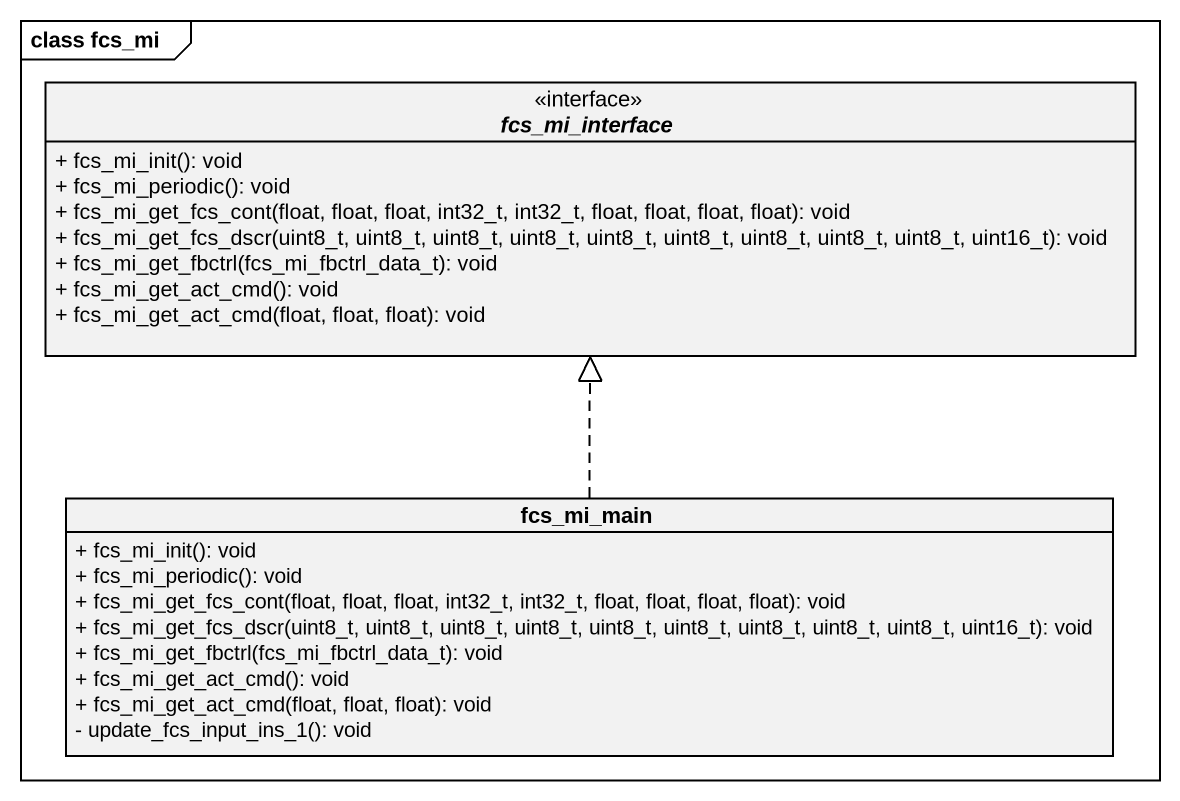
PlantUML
@startuml
mainframe class fcs_mi
hide circle
hide empty members
skinparam classAttributeIconSize 0
interface fcs_mi_interface {
  + fcs_mi_init(): void
  + fcs_mi_periodic(): void
  + fcs_mi_get_fcs_cont(float, float, float, int32_t, int32_t, float, float, float, float): void
  + fcs_mi_get_fcs_dscr(uint8_t, uint8_t, uint8_t, uint8_t, uint8_t, uint8_t, uint8_t, uint8_t, uint8_t, uint16_t): void
  + fcs_mi_get_fbctrl(fcs_mi_fbctrl_data_t): void
  + fcs_mi_get_act_cmd(): void
  + fcs_mi_get_act_cmd(float, float, float): void
}
class fcs_mi_main {
  + fcs_mi_init(): void
  + fcs_mi_periodic(): void
  + fcs_mi_get_fcs_cont(float, float, float, int32_t, int32_t, float, float, float, float): void
  + fcs_mi_get_fcs_dscr(uint8_t, uint8_t, uint8_t, uint8_t, uint8_t, uint8_t, uint8_t, uint8_t, uint8_t, uint16_t): void
  + fcs_mi_get_fbctrl(fcs_mi_fbctrl_data_t): void
  + fcs_mi_get_act_cmd(): void
  + fcs_mi_get_act_cmd(float, float, float): void
  - update_fcs_input_ins_1(): void
}
fcs_mi_main .up.|> fcs_mi_interface
@enduml
